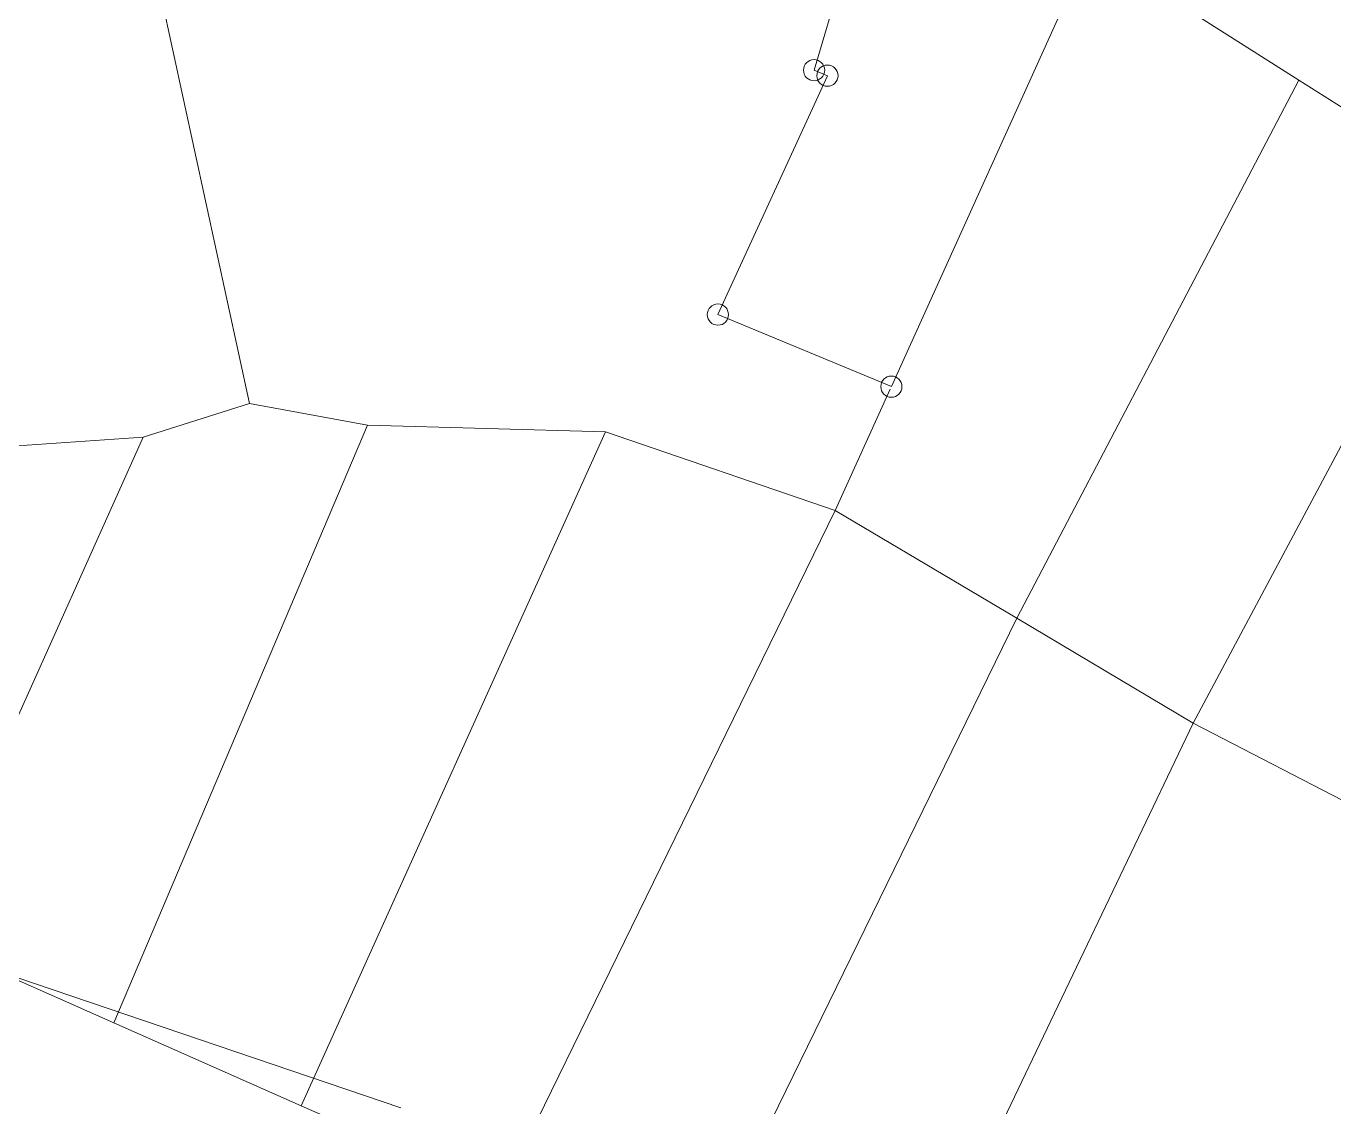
# Model space of a CAD drawing. Header units: millimetres. Extents: x 1956 to 626126, y 2654 to 1331070.
# Drawn here: x 625160 to 625221.8, y 1329537.2 to 1329588.2 of the extents above; entities that cross this region are included whole.
import ezdxf

# ---------------------------------------------------------------- set-up
doc = ezdxf.new("R2010")
doc.units = ezdxf.units.MM

msp = doc.modelspace()

# ---------------------------------------------------------------- linework, layer by layer
at = {"color": 1, "lineweight": 0, "ltscale": 0.5}
for p, q in [((625199.785, 1329594.76), (625197.225, 1329586.09)), ((625200.875, 1329571.16), (625210.235, 1329591.86)), ((625197.225, 1329586.09), (625197.855, 1329585.83)), ((625197.855, 1329585.83), (625192.685, 1329574.56)), ((625192.685, 1329574.56), (625200.875, 1329571.16))]:
    msp.add_line(p, q, dxfattribs=at)
at = {"color": 1, "lineweight": 0}
for p, q in [((625165.661, 1329593.006), (625170.573, 1329570.365)), ((625210.327, 1329591.826), (625220.099, 1329585.624)), ((625220.099, 1329585.624), (625206.798, 1329560.236)), ((625220.099, 1329585.624), (625228.474, 1329580.309)), ((625228.474, 1329580.309), (625215.114, 1329555.284)), ((625198.227, 1329565.319), (625200.817, 1329571.042)), ((625165.564, 1329568.77), (625170.573, 1329570.365)), ((625176.146, 1329569.338), (625170.573, 1329570.365)), ((625176.146, 1329569.338), (625164.175, 1329541.139)), ((625187.383, 1329569.027), (625176.146, 1329569.338)), ((625151.01, 1329567.793), (625165.564, 1329568.77)), ((625165.564, 1329568.77), (625154.971, 1329545.211)), ((625187.383, 1329569.027), (625173.014, 1329537.23)), ((625187.383, 1329569.027), (625198.227, 1329565.319)), ((625198.227, 1329565.319), (625182.454, 1329533.097)), ((625206.798, 1329560.236), (625198.227, 1329565.319)), ((625206.798, 1329560.236), (625191.644, 1329529.275)), ((625215.114, 1329555.284), (625206.798, 1329560.236)), ((625200.843, 1329525.45), (625215.114, 1329555.284)), ((625215.114, 1329555.284), (625223.418, 1329550.994)), ((625177.712, 1329537.133), (625129.615, 1329553.462)), ((625164.175, 1329541.139), (625154.971, 1329545.211)), ((625173.014, 1329537.23), (625164.175, 1329541.139)), ((625182.454, 1329533.097), (625173.014, 1329537.23))]:
    msp.add_line(p, q, dxfattribs=at)
at = {"color": 1, "lineweight": 0, "ltscale": 0.5}
for centre in [(625197.225, 1329586.09), (625197.855, 1329585.83), (625192.685, 1329574.56), (625200.875, 1329571.16)]:
    msp.add_circle(centre, 0.5, dxfattribs=at)

doc.saveas('drawing.dxf')
